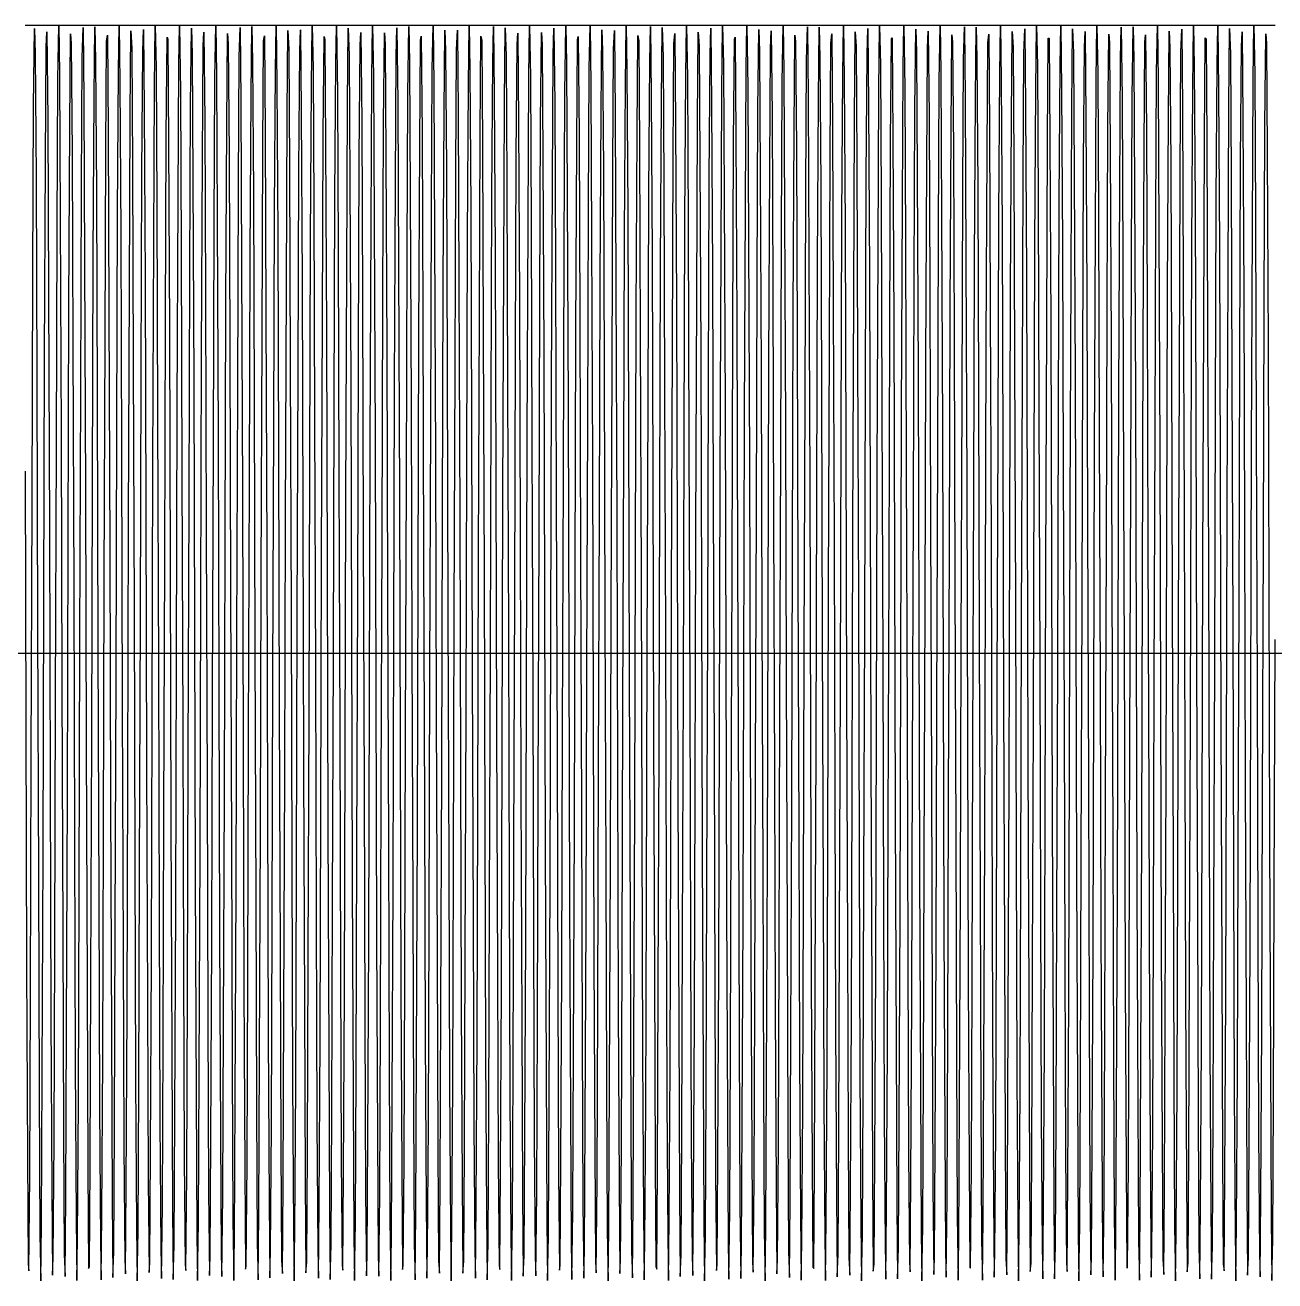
# Model space of a CAD drawing. Header units: metres. Extents: x 5 to 509, y -1 to 159.
# Drawn here: x 228.15 to 244.07, y 121 to 137 of the extents above; entities that cross this region are included whole.
import ezdxf

# ---------------------------------------------------------------- set-up
doc = ezdxf.new("R2010")
doc.units = ezdxf.units.M
doc.linetypes.add('DASHED', pattern=[0.6, 0.35, -0.25])
doc.layers.add('BASE', color=8, linetype='Continuous')
doc.layers.add('WAVE', color=7, linetype='Continuous')

msp = doc.modelspace()

# ---------------------------------------------------------------- linework, layer by layer
at = {"layer": 'BASE'}
msp.add_line((29, 129), (501, 129), dxfattribs=at)
at = {"layer": 'WAVE', "linetype": 'DASHED'}
msp.add_lwpolyline([(228.147, 137), (228.157, 137), (228.167, 137), (228.177, 137), (228.187, 137), (228.197, 137), (228.207, 137), (228.217, 137), (228.227, 137), (228.237, 137), (228.247, 137), (228.257, 137), (228.267, 137), (228.277, 137), (228.287, 137), (228.297, 137), (228.307, 137), (228.317, 137), (228.327, 137), (228.337, 137), (228.347, 137), (228.357, 137), (228.367, 137), (228.377, 137), (228.387, 137), (228.397, 137), (228.407, 137), (228.417, 137), (228.427, 137), (228.437, 137), (228.447, 137), (228.457, 137), (228.467, 137), (228.477, 137), (228.487, 137), (228.497, 137), (228.507, 137), (228.517, 137), (228.527, 137), (228.537, 137), (228.547, 137), (228.557, 137), (228.567, 137), (228.577, 137), (228.587, 137), (228.597, 137), (228.607, 137), (228.617, 137), (228.627, 137), (228.637, 137), (228.647, 137), (228.657, 137), (228.667, 137), (228.677, 137), (228.687, 137), (228.697, 137), (228.707, 137), (228.717, 137), (228.727, 137), (228.737, 137), (228.747, 137), (228.757, 137), (228.767, 137), (228.777, 137), (228.787, 137), (228.797, 137), (228.807, 137), (228.817, 137), (228.827, 137), (228.837, 137), (228.847, 137), (228.857, 137), (228.867, 137), (228.877, 137), (228.887, 137), (228.897, 137), (228.907, 137), (228.917, 137), (228.927, 137), (228.937, 137), (228.947, 137), (228.957, 137), (228.967, 137), (228.977, 137), (228.987, 137), (228.997, 137), (229.007, 137), (229.017, 137), (229.027, 137), (229.037, 137), (229.047, 137), (229.057, 137), (229.067, 137), (229.077, 137), (229.087, 137), (229.097, 137), (229.107, 137), (229.117, 137), (229.127, 137), (229.137, 137), (229.147, 137), (229.157, 137), (229.167, 137), (229.177, 137), (229.187, 137), (229.197, 137), (229.207, 137), (229.217, 137), (229.227, 137), (229.237, 137), (229.247, 137), (229.257, 137), (229.267, 137), (229.277, 137), (229.287, 137), (229.297, 137), (229.307, 137), (229.317, 137), (229.327, 137), (229.337, 137), (229.347, 137), (229.357, 137), (229.367, 137), (229.377, 137), (229.387, 137), (229.397, 137), (229.407, 137), (229.417, 137), (229.427, 137), (229.437, 137), (229.447, 137), (229.457, 137), (229.467, 137), (229.477, 137), (229.487, 137), (229.497, 137), (229.507, 137), (229.517, 137), (229.527, 137), (229.537, 137), (229.547, 137), (229.557, 137), (229.567, 137), (229.577, 137), (229.587, 137), (229.597, 137), (229.607, 137), (229.617, 137), (229.627, 137), (229.637, 137), (229.647, 137), (229.657, 137), (229.667, 137), (229.677, 137), (229.687, 137), (229.697, 137), (229.707, 137), (229.717, 137), (229.727, 137), (229.737, 137), (229.747, 137), (229.757, 137), (229.767, 137), (229.777, 137), (229.787, 137), (229.797, 137), (229.807, 137), (229.817, 137), (229.827, 137), (229.837, 137), (229.847, 137), (229.857, 137), (229.867, 137), (229.877, 137), (229.887, 137), (229.897, 137), (229.907, 137), (229.917, 137), (229.927, 137), (229.937, 137), (229.947, 137), (229.957, 137), (229.967, 137), (229.977, 137), (229.987, 137), (229.997, 137), (230.007, 137), (230.017, 137), (230.027, 137), (230.037, 137), (230.047, 137), (230.057, 137), (230.067, 137), (230.077, 137), (230.087, 137), (230.097, 137), (230.107, 137), (230.117, 137), (230.127, 137), (230.137, 137), (230.147, 137), (230.157, 137), (230.167, 137), (230.177, 137), (230.187, 137), (230.197, 137), (230.207, 137), (230.217, 137), (230.227, 137), (230.237, 137), (230.247, 137), (230.257, 137), (230.267, 137), (230.277, 137), (230.287, 137), (230.297, 137), (230.307, 137), (230.317, 137), (230.327, 137), (230.337, 137), (230.347, 137), (230.357, 137), (230.367, 137), (230.377, 137), (230.387, 137), (230.397, 137), (230.407, 137), (230.417, 137), (230.427, 137), (230.437, 137), (230.447, 137), (230.457, 137), (230.467, 137), (230.477, 137), (230.487, 137), (230.497, 137), (230.507, 137), (230.517, 137), (230.527, 137), (230.537, 137), (230.547, 137), (230.557, 137), (230.567, 137), (230.577, 137), (230.587, 137), (230.597, 137), (230.607, 137), (230.617, 137), (230.627, 137), (230.637, 137), (230.647, 137), (230.657, 137), (230.667, 137), (230.677, 137), (230.687, 137), (230.697, 137), (230.707, 137), (230.717, 137), (230.727, 137), (230.737, 137), (230.747, 137), (230.757, 137), (230.767, 137), (230.777, 137), (230.787, 137), (230.797, 137), (230.807, 137), (230.817, 137), (230.827, 137), (230.837, 137), (230.847, 137), (230.857, 137), (230.867, 137), (230.877, 137), (230.887, 137), (230.897, 137), (230.907, 137), (230.917, 137), (230.927, 137), (230.937, 137), (230.947, 137), (230.957, 137), (230.967, 137), (230.977, 137), (230.987, 137), (230.997, 137), (231.007, 137), (231.017, 137), (231.027, 137), (231.037, 137), (231.047, 137), (231.057, 137), (231.067, 137), (231.077, 137), (231.087, 137), (231.097, 137), (231.107, 137), (231.117, 137), (231.127, 137), (231.137, 137), (231.147, 137), (231.157, 137), (231.167, 137), (231.177, 137), (231.187, 137), (231.197, 137), (231.207, 137), (231.217, 137), (231.227, 137), (231.237, 137), (231.247, 137), (231.257, 137), (231.267, 137), (231.277, 137), (231.287, 137), (231.297, 137), (231.307, 137), (231.317, 137), (231.327, 137), (231.337, 137), (231.347, 137), (231.357, 137), (231.367, 137), (231.377, 137), (231.387, 137), (231.397, 137), (231.407, 137), (231.417, 137), (231.427, 137), (231.437, 137), (231.447, 137), (231.457, 137), (231.467, 137), (231.477, 137), (231.487, 137), (231.497, 137), (231.507, 137), (231.517, 137), (231.527, 137), (231.537, 137), (231.547, 137), (231.557, 137), (231.567, 137), (231.577, 137), (231.587, 137), (231.597, 137), (231.607, 137), (231.617, 137), (231.627, 137), (231.637, 137), (231.647, 137), (231.657, 137), (231.667, 137), (231.677, 137), (231.687, 137), (231.697, 137), (231.707, 137), (231.717, 137), (231.727, 137), (231.737, 137), (231.747, 137), (231.757, 137), (231.767, 137), (231.777, 137), (231.787, 137), (231.797, 137), (231.807, 137), (231.817, 137), (231.827, 137), (231.837, 137), (231.847, 137), (231.857, 137), (231.867, 137), (231.877, 137), (231.887, 137), (231.897, 137), (231.907, 137), (231.917, 137), (231.927, 137), (231.937, 137), (231.947, 137), (231.957, 137), (231.967, 137), (231.977, 137), (231.987, 137), (231.997, 137), (232.007, 137), (232.017, 137), (232.027, 137), (232.037, 137), (232.047, 137), (232.057, 137), (232.067, 137), (232.077, 137), (232.087, 137), (232.097, 137), (232.107, 137), (232.117, 137), (232.127, 137), (232.137, 137), (232.147, 137), (232.157, 137), (232.167, 137), (232.177, 137), (232.187, 137), (232.197, 137), (232.207, 137), (232.217, 137), (232.227, 137), (232.237, 137), (232.247, 137), (232.257, 137), (232.267, 137), (232.277, 137), (232.287, 137), (232.297, 137), (232.307, 137), (232.317, 137), (232.327, 137), (232.337, 137), (232.347, 137), (232.357, 137), (232.367, 137), (232.377, 137), (232.387, 137), (232.397, 137), (232.407, 137), (232.417, 137), (232.427, 137), (232.437, 137), (232.447, 137), (232.457, 137), (232.467, 137), (232.477, 137), (232.487, 137), (232.497, 137), (232.507, 137), (232.517, 137), (232.527, 137), (232.537, 137), (232.547, 137), (232.557, 137), (232.567, 137), (232.577, 137), (232.587, 137), (232.597, 137), (232.607, 137), (232.617, 137), (232.627, 137), (232.637, 137), (232.647, 137), (232.657, 137), (232.667, 137), (232.677, 137), (232.687, 137), (232.697, 137), (232.707, 137), (232.717, 137), (232.727, 137), (232.737, 137), (232.747, 137), (232.757, 137), (232.767, 137), (232.777, 137), (232.787, 137), (232.797, 137), (232.807, 137), (232.817, 137), (232.827, 137), (232.837, 137), (232.847, 137), (232.857, 137), (232.867, 137), (232.877, 137), (232.887, 137), (232.897, 137), (232.907, 137), (232.917, 137), (232.927, 137), (232.937, 137), (232.947, 137), (232.957, 137), (232.967, 137), (232.977, 137), (232.987, 137), (232.997, 137), (233.007, 137), (233.017, 137), (233.027, 137), (233.037, 137), (233.047, 137), (233.057, 137), (233.067, 137), (233.077, 137), (233.087, 137), (233.097, 137), (233.107, 137), (233.117, 137), (233.127, 137), (233.137, 137), (233.147, 137), (233.157, 137), (233.167, 137), (233.177, 137), (233.187, 137), (233.197, 137), (233.207, 137), (233.217, 137), (233.227, 137), (233.237, 137), (233.247, 137), (233.257, 137), (233.267, 137), (233.277, 137), (233.287, 137), (233.297, 137), (233.307, 137), (233.317, 137), (233.327, 137), (233.337, 137), (233.347, 137), (233.357, 137), (233.367, 137), (233.377, 137), (233.387, 137), (233.397, 137), (233.407, 137), (233.417, 137), (233.427, 137), (233.437, 137), (233.447, 137), (233.457, 137), (233.467, 137), (233.477, 137), (233.487, 137), (233.497, 137), (233.507, 137), (233.517, 137), (233.527, 137), (233.537, 137), (233.547, 137), (233.557, 137), (233.567, 137), (233.577, 137), (233.587, 137), (233.597, 137), (233.607, 137), (233.617, 137), (233.627, 137), (233.637, 137), (233.647, 137), (233.657, 137), (233.667, 137), (233.677, 137), (233.687, 137), (233.697, 137), (233.707, 137), (233.717, 137), (233.727, 137), (233.737, 137), (233.747, 137), (233.757, 137), (233.767, 137), (233.777, 137), (233.787, 137), (233.797, 137), (233.807, 137), (233.817, 137), (233.827, 137), (233.837, 137), (233.847, 137), (233.857, 137), (233.867, 137), (233.877, 137), (233.887, 137), (233.897, 137), (233.907, 137), (233.917, 137), (233.927, 137), (233.937, 137), (233.947, 137), (233.957, 137), (233.967, 137), (233.977, 137), (233.987, 137), (233.997, 137), (234.007, 137), (234.017, 137), (234.027, 137), (234.037, 137), (234.047, 137), (234.057, 137), (234.067, 137), (234.077, 137), (234.087, 137), (234.097, 137), (234.107, 137), (234.117, 137), (234.127, 137), (234.137, 137), (234.147, 137), (234.157, 137), (234.167, 137), (234.177, 137), (234.187, 137), (234.197, 137), (234.207, 137), (234.217, 137), (234.227, 137), (234.237, 137), (234.247, 137), (234.257, 137), (234.267, 137), (234.277, 137), (234.287, 137), (234.297, 137), (234.307, 137), (234.317, 137), (234.327, 137), (234.337, 137), (234.347, 137), (234.357, 137), (234.367, 137), (234.377, 137), (234.387, 137), (234.397, 137), (234.407, 137), (234.417, 137), (234.427, 137), (234.437, 137), (234.447, 137), (234.457, 137), (234.467, 137), (234.477, 137), (234.487, 137), (234.497, 137), (234.507, 137), (234.517, 137), (234.527, 137), (234.537, 137), (234.547, 137), (234.557, 137), (234.567, 137), (234.577, 137), (234.587, 137), (234.597, 137), (234.607, 137), (234.617, 137), (234.627, 137), (234.637, 137), (234.647, 137), (234.657, 137), (234.667, 137), (234.677, 137), (234.687, 137), (234.697, 137), (234.707, 137), (234.717, 137), (234.727, 137), (234.737, 137), (234.747, 137), (234.757, 137), (234.767, 137), (234.777, 137), (234.787, 137), (234.797, 137), (234.807, 137), (234.817, 137), (234.827, 137), (234.837, 137), (234.847, 137), (234.857, 137), (234.867, 137), (234.877, 137), (234.887, 137), (234.897, 137), (234.907, 137), (234.917, 137), (234.927, 137), (234.937, 137), (234.947, 137), (234.957, 137), (234.967, 137), (234.977, 137), (234.987, 137), (234.997, 137), (235.007, 137), (235.017, 137), (235.027, 137), (235.037, 137), (235.047, 137), (235.057, 137), (235.067, 137), (235.077, 137), (235.087, 137), (235.097, 137), (235.107, 137), (235.117, 137), (235.127, 137), (235.137, 137), (235.147, 137), (235.157, 137), (235.167, 137), (235.177, 137), (235.187, 137), (235.197, 137), (235.207, 137), (235.217, 137), (235.227, 137), (235.237, 137), (235.247, 137), (235.257, 137), (235.267, 137), (235.277, 137), (235.287, 137), (235.297, 137), (235.307, 137), (235.317, 137), (235.327, 137), (235.337, 137), (235.347, 137), (235.357, 137), (235.367, 137), (235.377, 137), (235.387, 137), (235.397, 137), (235.407, 137), (235.417, 137), (235.427, 137), (235.437, 137), (235.447, 137), (235.457, 137), (235.467, 137), (235.477, 137), (235.487, 137), (235.497, 137), (235.507, 137), (235.517, 137), (235.527, 137), (235.537, 137), (235.547, 137), (235.557, 137), (235.567, 137), (235.577, 137), (235.587, 137), (235.597, 137), (235.607, 137), (235.617, 137), (235.627, 137), (235.637, 137), (235.647, 137), (235.657, 137), (235.667, 137), (235.677, 137), (235.687, 137), (235.697, 137), (235.707, 137), (235.717, 137), (235.727, 137), (235.737, 137), (235.747, 137), (235.757, 137), (235.767, 137), (235.777, 137), (235.787, 137), (235.797, 137), (235.807, 137), (235.817, 137), (235.827, 137), (235.837, 137), (235.847, 137), (235.857, 137), (235.867, 137), (235.877, 137), (235.887, 137), (235.897, 137), (235.907, 137), (235.917, 137), (235.927, 137), (235.937, 137), (235.947, 137), (235.957, 137), (235.967, 137), (235.977, 137), (235.987, 137), (235.997, 137), (236.007, 137), (236.017, 137), (236.027, 137), (236.037, 137), (236.047, 137), (236.057, 137), (236.067, 137), (236.077, 137), (236.087, 137), (236.097, 137), (236.107, 137), (236.117, 137), (236.127, 137), (236.137, 137), (236.147, 137), (236.157, 137), (236.167, 137), (236.177, 137), (236.187, 137), (236.197, 137), (236.207, 137), (236.217, 137), (236.227, 137), (236.237, 137), (236.247, 137), (236.257, 137), (236.267, 137), (236.277, 137), (236.287, 137), (236.297, 137), (236.307, 137), (236.317, 137), (236.327, 137), (236.337, 137), (236.347, 137), (236.357, 137), (236.367, 137), (236.377, 137), (236.387, 137), (236.397, 137), (236.407, 137), (236.417, 137), (236.427, 137), (236.437, 137), (236.447, 137), (236.457, 137), (236.467, 137), (236.477, 137), (236.487, 137), (236.497, 137), (236.507, 137), (236.517, 137), (236.527, 137), (236.537, 137), (236.547, 137), (236.557, 137), (236.567, 137), (236.577, 137), (236.587, 137), (236.597, 137), (236.607, 137), (236.617, 137), (236.627, 137), (236.637, 137), (236.647, 137), (236.657, 137), (236.667, 137), (236.677, 137), (236.687, 137), (236.697, 137), (236.707, 137), (236.717, 137), (236.727, 137), (236.737, 137), (236.747, 137), (236.757, 137), (236.767, 137), (236.777, 137), (236.787, 137), (236.797, 137), (236.807, 137), (236.817, 137), (236.827, 137), (236.837, 137), (236.847, 137), (236.857, 137), (236.867, 137), (236.877, 137), (236.887, 137), (236.897, 137), (236.907, 137), (236.917, 137), (236.927, 137), (236.937, 137), (236.947, 137), (236.957, 137), (236.967, 137), (236.977, 137), (236.987, 137), (236.997, 137), (237.007, 137), (237.017, 137), (237.027, 137), (237.037, 137), (237.047, 137), (237.057, 137), (237.067, 137), (237.077, 137), (237.087, 137), (237.097, 137), (237.107, 137), (237.117, 137), (237.127, 137), (237.137, 137), (237.147, 137), (237.157, 137), (237.167, 137), (237.177, 137), (237.187, 137), (237.197, 137), (237.207, 137), (237.217, 137), (237.227, 137), (237.237, 137), (237.247, 137), (237.257, 137), (237.267, 137), (237.277, 137), (237.287, 137), (237.297, 137), (237.307, 137), (237.317, 137), (237.327, 137), (237.337, 137), (237.347, 137), (237.357, 137), (237.367, 137), (237.377, 137), (237.387, 137), (237.397, 137), (237.407, 137), (237.417, 137), (237.427, 137), (237.437, 137), (237.447, 137), (237.457, 137), (237.467, 137), (237.477, 137), (237.487, 137), (237.497, 137), (237.507, 137), (237.517, 137), (237.527, 137), (237.537, 137), (237.547, 137), (237.557, 137), (237.567, 137), (237.577, 137), (237.587, 137), (237.597, 137), (237.607, 137), (237.617, 137), (237.627, 137), (237.637, 137), (237.647, 137), (237.657, 137), (237.667, 137), (237.677, 137), (237.687, 137), (237.697, 137), (237.707, 137), (237.717, 137), (237.727, 137), (237.737, 137), (237.747, 137), (237.757, 137), (237.767, 137), (237.777, 137), (237.787, 137), (237.797, 137), (237.807, 137), (237.817, 137), (237.827, 137), (237.837, 137), (237.847, 137), (237.857, 137), (237.867, 137), (237.877, 137), (237.887, 137), (237.897, 137), (237.907, 137), (237.917, 137), (237.927, 137), (237.937, 137), (237.947, 137), (237.957, 137), (237.967, 137), (237.977, 137), (237.987, 137), (237.997, 137), (238.007, 137), (238.017, 137), (238.027, 137), (238.037, 137), (238.047, 137), (238.057, 137), (238.067, 137), (238.077, 137), (238.087, 137), (238.097, 137), (238.107, 137), (238.117, 137), (238.127, 137), (238.137, 137), (238.147, 137), (238.157, 137), (238.167, 137), (238.177, 137), (238.187, 137), (238.197, 137), (238.207, 137), (238.217, 137), (238.227, 137), (238.237, 137), (238.247, 137), (238.257, 137), (238.267, 137), (238.277, 137), (238.287, 137), (238.297, 137), (238.307, 137), (238.317, 137), (238.327, 137), (238.337, 137), (238.347, 137), (238.357, 137), (238.367, 137), (238.377, 137), (238.387, 137), (238.397, 137), (238.407, 137), (238.417, 137), (238.427, 137), (238.437, 137), (238.447, 137), (238.457, 137), (238.467, 137), (238.477, 137), (238.487, 137), (238.497, 137), (238.507, 137), (238.517, 137), (238.527, 137), (238.537, 137), (238.547, 137), (238.557, 137), (238.567, 137), (238.577, 137), (238.587, 137), (238.597, 137), (238.607, 137), (238.617, 137), (238.627, 137), (238.637, 137), (238.647, 137), (238.657, 137), (238.667, 137), (238.677, 137), (238.687, 137), (238.697, 137), (238.707, 137), (238.717, 137), (238.727, 137), (238.737, 137), (238.747, 137), (238.757, 137), (238.767, 137), (238.777, 137), (238.787, 137), (238.797, 137), (238.807, 137), (238.817, 137), (238.827, 137), (238.837, 137), (238.847, 137), (238.857, 137), (238.867, 137), (238.877, 137), (238.887, 137), (238.897, 137), (238.907, 137), (238.917, 137), (238.927, 137), (238.937, 137), (238.947, 137), (238.957, 137), (238.967, 137), (238.977, 137), (238.987, 137), (238.997, 137), (239.007, 137), (239.017, 137), (239.027, 137), (239.037, 137), (239.047, 137), (239.057, 137), (239.067, 137), (239.077, 137), (239.087, 137), (239.097, 137), (239.107, 137), (239.117, 137), (239.127, 137), (239.137, 137), (239.147, 137), (239.157, 137), (239.167, 137), (239.177, 137), (239.187, 137), (239.197, 137), (239.207, 137), (239.217, 137), (239.227, 137), (239.237, 137), (239.247, 137), (239.257, 137), (239.267, 137), (239.277, 137), (239.287, 137), (239.297, 137), (239.307, 137), (239.317, 137), (239.327, 137), (239.337, 137), (239.347, 137), (239.357, 137), (239.367, 137), (239.377, 137), (239.387, 137), (239.397, 137), (239.407, 137), (239.417, 137), (239.427, 137), (239.437, 137), (239.447, 137), (239.457, 137), (239.467, 137), (239.477, 137), (239.487, 137), (239.497, 137), (239.507, 137), (239.517, 137), (239.527, 137), (239.537, 137), (239.547, 137), (239.557, 137), (239.567, 137), (239.577, 137), (239.587, 137), (239.597, 137), (239.607, 137), (239.617, 137), (239.627, 137), (239.637, 137), (239.647, 137), (239.657, 137), (239.667, 137), (239.677, 137), (239.687, 137), (239.697, 137), (239.707, 137), (239.717, 137), (239.727, 137), (239.737, 137), (239.747, 137), (239.757, 137), (239.767, 137), (239.777, 137), (239.787, 137), (239.797, 137), (239.807, 137), (239.817, 137), (239.827, 137), (239.837, 137), (239.847, 137), (239.857, 137), (239.867, 137), (239.877, 137), (239.887, 137), (239.897, 137), (239.907, 137), (239.917, 137), (239.927, 137), (239.937, 137), (239.947, 137), (239.957, 137), (239.967, 137), (239.977, 137), (239.987, 137), (239.997, 137), (240.007, 137), (240.017, 137), (240.027, 137), (240.037, 137), (240.047, 137), (240.057, 137), (240.067, 137), (240.077, 137), (240.087, 137), (240.097, 137), (240.107, 137), (240.117, 137), (240.127, 137), (240.137, 137), (240.147, 137), (240.157, 137), (240.167, 137), (240.177, 137), (240.187, 137), (240.197, 137), (240.207, 137), (240.217, 137), (240.227, 137), (240.237, 137), (240.247, 137), (240.257, 137), (240.267, 137), (240.277, 137), (240.287, 137), (240.297, 137), (240.307, 137), (240.317, 137), (240.327, 137), (240.337, 137), (240.347, 137), (240.357, 137), (240.367, 137), (240.377, 137), (240.387, 137), (240.397, 137), (240.407, 137), (240.417, 137), (240.427, 137), (240.437, 137), (240.447, 137), (240.457, 137), (240.467, 137), (240.477, 137), (240.487, 137), (240.497, 137), (240.507, 137), (240.517, 137), (240.527, 137), (240.537, 137), (240.547, 137), (240.557, 137), (240.567, 137), (240.577, 137), (240.587, 137), (240.597, 137), (240.607, 137), (240.617, 137), (240.627, 137), (240.637, 137), (240.647, 137), (240.657, 137), (240.667, 137), (240.677, 137), (240.687, 137), (240.697, 137), (240.707, 137), (240.717, 137), (240.727, 137), (240.737, 137), (240.747, 137), (240.757, 137), (240.767, 137), (240.777, 137), (240.787, 137), (240.797, 137), (240.807, 137), (240.817, 137), (240.827, 137), (240.837, 137), (240.847, 137), (240.857, 137), (240.867, 137), (240.877, 137), (240.887, 137), (240.897, 137), (240.907, 137), (240.917, 137), (240.927, 137), (240.937, 137), (240.947, 137), (240.957, 137), (240.967, 137), (240.977, 137), (240.987, 137), (240.997, 137), (241.007, 137), (241.017, 137), (241.027, 137), (241.037, 137), (241.047, 137), (241.057, 137), (241.067, 137), (241.077, 137), (241.087, 137), (241.097, 137), (241.107, 137), (241.117, 137), (241.127, 137), (241.137, 137), (241.147, 137), (241.157, 137), (241.167, 137), (241.177, 137), (241.187, 137), (241.197, 137), (241.207, 137), (241.217, 137), (241.227, 137), (241.237, 137), (241.247, 137), (241.257, 137), (241.267, 137), (241.277, 137), (241.287, 137), (241.297, 137), (241.307, 137), (241.317, 137), (241.327, 137), (241.337, 137), (241.347, 137), (241.357, 137), (241.367, 137), (241.377, 137), (241.387, 137), (241.397, 137), (241.407, 137), (241.417, 137), (241.427, 137), (241.437, 137), (241.447, 137), (241.457, 137), (241.467, 137), (241.477, 137), (241.487, 137), (241.497, 137), (241.507, 137), (241.517, 137), (241.527, 137), (241.537, 137), (241.547, 137), (241.557, 137), (241.567, 137), (241.577, 137), (241.587, 137), (241.597, 137), (241.607, 137), (241.617, 137), (241.627, 137), (241.637, 137), (241.647, 137), (241.657, 137), (241.667, 137), (241.677, 137), (241.687, 137), (241.697, 137), (241.707, 137), (241.717, 137), (241.727, 137), (241.737, 137), (241.747, 137), (241.757, 137), (241.767, 137), (241.777, 137), (241.787, 137), (241.797, 137), (241.807, 137), (241.817, 137), (241.827, 137), (241.837, 137), (241.847, 137), (241.857, 137), (241.867, 137), (241.877, 137), (241.887, 137), (241.897, 137), (241.907, 137), (241.917, 137), (241.927, 137), (241.937, 137), (241.947, 137), (241.957, 137), (241.967, 137), (241.977, 137), (241.987, 137), (241.997, 137), (242.007, 137), (242.017, 137), (242.027, 137), (242.037, 137), (242.047, 137), (242.057, 137), (242.067, 137), (242.077, 137), (242.087, 137), (242.097, 137), (242.107, 137), (242.117, 137), (242.127, 137), (242.137, 137), (242.147, 137), (242.157, 137), (242.167, 137), (242.177, 137), (242.187, 137), (242.197, 137), (242.207, 137), (242.217, 137), (242.227, 137), (242.237, 137), (242.247, 137), (242.257, 137), (242.267, 137), (242.277, 137), (242.287, 137), (242.297, 137), (242.307, 137), (242.317, 137), (242.327, 137), (242.337, 137), (242.347, 137), (242.357, 137), (242.367, 137), (242.377, 137), (242.387, 137), (242.397, 137), (242.407, 137), (242.417, 137), (242.427, 137), (242.437, 137), (242.447, 137), (242.457, 137), (242.467, 137), (242.477, 137), (242.487, 137), (242.497, 137), (242.507, 137), (242.517, 137), (242.527, 137), (242.537, 137), (242.547, 137), (242.557, 137), (242.567, 137), (242.577, 137), (242.587, 137), (242.597, 137), (242.607, 137), (242.617, 137), (242.627, 137), (242.637, 137), (242.647, 137), (242.657, 137), (242.667, 137), (242.677, 137), (242.687, 137), (242.697, 137), (242.707, 137), (242.717, 137), (242.727, 137), (242.737, 137), (242.747, 137), (242.757, 137), (242.767, 137), (242.777, 137), (242.787, 137), (242.797, 137), (242.807, 137), (242.817, 137), (242.827, 137), (242.837, 137), (242.847, 137), (242.857, 137), (242.867, 137), (242.877, 137), (242.887, 137), (242.897, 137), (242.907, 137), (242.917, 137), (242.927, 137), (242.937, 137), (242.947, 137), (242.957, 137), (242.967, 137), (242.977, 137), (242.987, 137), (242.997, 137), (243.007, 137), (243.017, 137), (243.027, 137), (243.037, 137), (243.047, 137), (243.057, 137), (243.067, 137), (243.077, 137), (243.087, 137), (243.097, 137), (243.107, 137), (243.117, 137), (243.127, 137), (243.137, 137), (243.147, 137), (243.157, 137), (243.167, 137), (243.177, 137), (243.187, 137), (243.197, 137), (243.207, 137), (243.217, 137), (243.227, 137), (243.237, 137), (243.247, 137), (243.257, 137), (243.267, 137), (243.277, 137), (243.287, 137), (243.297, 137), (243.307, 137), (243.317, 137), (243.327, 137), (243.337, 137), (243.347, 137), (243.357, 137), (243.367, 137), (243.377, 137), (243.387, 137), (243.397, 137), (243.407, 137), (243.417, 137), (243.427, 137), (243.437, 137), (243.447, 137), (243.457, 137), (243.467, 137), (243.477, 137), (243.487, 137), (243.497, 137), (243.507, 137), (243.517, 137), (243.527, 137), (243.537, 137), (243.547, 137), (243.557, 137), (243.567, 137), (243.577, 137), (243.587, 137), (243.597, 137), (243.607, 137), (243.617, 137), (243.627, 137), (243.637, 137), (243.647, 137), (243.657, 137), (243.667, 137), (243.677, 137), (243.687, 137), (243.697, 137), (243.707, 137), (243.717, 137), (243.727, 137), (243.737, 137), (243.747, 137), (243.757, 137), (243.767, 137), (243.777, 137), (243.787, 137), (243.797, 137), (243.807, 137), (243.817, 137), (243.827, 137), (243.837, 137), (243.847, 137), (243.857, 137), (243.867, 137), (243.877, 137), (243.887, 137), (243.897, 137), (243.907, 137), (243.917, 137), (243.927, 137), (243.937, 137), (243.947, 137), (243.957, 137), (243.967, 137), (243.977, 137), (243.987, 137), (243.997, 137), (244.007, 137), (244.017, 137), (244.027, 137), (244.037, 137), (244.047, 137), (244.057, 137), (244.067, 137), (244.077, 137)], dxfattribs=at)
at = {"layer": 'WAVE'}
msp.add_lwpolyline([(228.147, 131.315), (228.157, 128.083), (228.167, 125.002), (228.177, 122.579), (228.187, 121.212), (228.197, 121.126), (228.207, 122.335), (228.217, 124.641), (228.227, 127.664), (228.237, 130.907), (228.247, 133.836), (228.257, 135.969), (228.267, 136.956), (228.277, 136.634), (228.287, 135.056), (228.297, 132.482), (228.307, 129.335), (228.317, 126.133), (228.327, 123.403), (228.337, 121.593), (228.347, 121.002), (228.357, 121.726), (228.367, 123.647), (228.377, 126.449), (228.387, 129.67), (228.397, 132.781), (228.407, 135.27), (228.417, 136.728), (228.427, 136.914), (228.437, 135.798), (228.447, 133.564), (228.457, 130.579), (228.467, 127.335), (228.477, 124.364), (228.487, 122.156), (228.497, 121.074), (228.507, 121.295), (228.517, 122.785), (228.527, 125.296), (228.537, 128.417), (228.547, 131.634), (228.557, 134.418), (228.567, 136.31), (228.577, 137), (228.587, 136.373), (228.597, 134.534), (228.607, 131.784), (228.617, 128.577), (228.627, 125.439), (228.637, 122.886), (228.647, 121.34), (228.657, 121.054), (228.667, 122.075), (228.677, 124.235), (228.687, 127.179), (228.697, 130.423), (228.707, 133.432), (228.717, 135.713), (228.727, 136.889), (228.737, 136.767), (228.747, 135.368), (228.757, 132.921), (228.767, 129.829), (228.777, 126.601), (228.787, 123.767), (228.797, 121.794), (228.807, 121.007), (228.817, 121.534), (228.827, 123.29), (228.837, 125.985), (228.847, 129.176), (228.857, 132.338), (228.867, 134.951), (228.877, 136.585), (228.887, 136.971), (228.897, 136.046), (228.907, 133.962), (228.917, 131.061), (228.927, 127.822), (228.937, 124.776), (228.947, 122.425), (228.957, 121.156), (228.967, 121.177), (228.977, 122.485), (228.987, 124.865), (228.997, 127.925), (229.007, 131.162), (229.017, 134.043), (229.027, 136.095), (229.037, 136.979), (229.047, 136.551), (229.057, 134.881), (229.067, 132.243), (229.077, 129.072), (229.087, 125.889), (229.097, 123.217), (229.107, 121.497), (229.117, 121.012), (229.127, 121.84), (229.137, 123.846), (229.147, 126.7), (229.157, 129.933), (229.167, 133.012), (229.177, 135.431), (229.187, 136.792), (229.197, 136.871), (229.207, 135.655), (229.217, 133.345), (229.227, 130.32), (229.237, 127.077), (229.247, 124.151), (229.257, 122.023), (229.267, 121.042), (229.277, 121.371), (229.287, 122.954), (229.297, 125.532), (229.307, 128.681), (229.317, 131.882), (229.327, 134.609), (229.337, 136.413), (229.347, 136.998), (229.357, 136.267), (229.367, 134.34), (229.377, 131.536), (229.387, 128.313), (229.397, 125.204), (229.407, 122.72), (229.417, 121.268), (229.427, 121.088), (229.437, 122.21), (229.447, 124.449), (229.457, 127.437), (229.467, 130.681), (229.477, 133.649), (229.487, 135.853), (229.497, 136.929), (229.507, 136.7), (229.517, 135.205), (229.527, 132.689), (229.537, 129.566), (229.547, 126.35), (229.557, 123.57), (229.567, 121.683), (229.577, 121), (229.587, 121.633), (229.597, 123.478), (229.607, 126.231), (229.617, 129.44), (229.627, 132.576), (229.637, 135.124), (229.647, 136.665), (229.657, 136.944), (229.667, 135.917), (229.677, 133.752), (229.687, 130.805), (229.697, 127.561), (229.707, 124.554), (229.717, 122.278), (229.727, 121.108), (229.737, 121.236), (229.747, 122.642), (229.757, 125.093), (229.767, 128.187), (229.777, 131.415), (229.787, 134.245), (229.797, 136.213), (229.807, 136.994), (229.817, 136.46), (229.827, 134.699), (229.837, 132), (229.847, 128.808), (229.857, 125.647), (229.867, 123.038), (229.877, 121.41), (229.887, 121.03), (229.897, 121.962), (229.907, 124.051), (229.917, 126.954), (229.927, 130.194), (229.937, 133.238), (229.947, 135.584), (229.957, 136.847), (229.967, 136.82), (229.977, 135.505), (229.987, 133.121), (229.997, 130.059), (230.007, 126.822), (230.017, 123.944), (230.027, 121.898), (230.037, 121.019), (230.047, 121.454), (230.057, 123.13), (230.067, 125.772), (230.077, 128.945), (230.087, 132.127), (230.097, 134.794), (230.107, 136.508), (230.117, 136.987), (230.127, 136.153), (230.137, 134.141), (230.147, 131.284), (230.157, 128.051), (230.167, 124.974), (230.177, 122.56), (230.187, 121.205), (230.197, 121.132), (230.207, 122.354), (230.217, 124.669), (230.227, 127.696), (230.237, 130.938), (230.247, 133.862), (230.257, 135.985), (230.267, 136.959), (230.277, 136.624), (230.287, 135.035), (230.297, 132.453), (230.307, 129.303), (230.317, 126.103), (230.327, 123.379), (230.337, 121.581), (230.347, 121.003), (230.357, 121.74), (230.367, 123.672), (230.377, 126.48), (230.387, 129.703), (230.397, 132.81), (230.407, 135.291), (230.417, 136.736), (230.427, 136.909), (230.437, 135.781), (230.447, 133.537), (230.457, 130.547), (230.467, 127.303), (230.477, 124.337), (230.487, 122.139), (230.497, 121.069), (230.507, 121.304), (230.517, 122.805), (230.527, 125.325), (230.537, 128.45), (230.547, 131.665), (230.557, 134.442), (230.567, 136.323), (230.577, 137), (230.587, 136.361), (230.597, 134.51), (230.607, 131.754), (230.617, 128.544), (230.627, 125.409), (230.637, 122.865), (230.647, 121.331), (230.657, 121.057), (230.667, 122.091), (230.677, 124.261), (230.687, 127.211), (230.697, 130.455), (230.707, 133.459), (230.717, 135.73), (230.727, 136.894), (230.737, 136.76), (230.747, 135.348), (230.757, 132.893), (230.767, 129.797), (230.777, 126.57), (230.787, 123.742), (230.797, 121.78), (230.807, 121.005), (230.817, 121.546), (230.827, 123.313), (230.837, 126.015), (230.847, 129.209), (230.857, 132.368), (230.867, 134.973), (230.877, 136.595), (230.887, 136.968), (230.897, 136.031), (230.907, 133.936), (230.917, 131.03), (230.927, 127.789), (230.937, 124.748), (230.947, 122.407), (230.957, 121.149), (230.967, 121.184), (230.977, 122.504), (230.987, 124.893), (230.997, 127.957), (231.007, 131.193), (231.017, 134.069), (231.027, 136.11), (231.037, 136.982), (231.047, 136.54), (231.057, 134.859), (231.067, 132.213), (231.077, 129.039), (231.087, 125.858), (231.097, 123.195), (231.107, 121.486), (231.117, 121.013), (231.127, 121.855), (231.137, 123.871), (231.147, 126.732), (231.157, 129.965), (231.167, 133.04), (231.177, 135.45), (231.187, 136.799), (231.197, 136.865), (231.207, 135.637), (231.217, 133.318), (231.227, 130.288), (231.237, 127.046), (231.247, 124.125), (231.257, 122.007), (231.267, 121.039), (231.277, 121.381), (231.287, 122.976), (231.297, 125.562), (231.307, 128.714), (231.317, 131.912), (231.327, 134.632), (231.337, 136.425), (231.347, 136.997), (231.357, 136.253), (231.367, 134.316), (231.377, 131.505), (231.387, 128.281), (231.397, 125.176), (231.407, 122.699), (231.417, 121.26), (231.427, 121.093), (231.437, 122.228), (231.447, 124.476), (231.457, 127.469), (231.467, 130.713), (231.477, 133.676), (231.487, 135.869), (231.497, 136.933), (231.507, 136.691), (231.517, 135.184), (231.527, 132.66), (231.537, 129.534), (231.547, 126.32), (231.557, 123.546), (231.567, 121.67), (231.577, 121), (231.587, 121.646), (231.597, 123.501), (231.607, 126.262), (231.617, 129.472), (231.627, 132.605), (231.637, 135.145), (231.647, 136.674), (231.657, 136.941), (231.667, 135.901), (231.677, 133.726), (231.687, 130.773), (231.697, 127.529), (231.707, 124.527), (231.717, 122.261), (231.727, 121.103), (231.737, 121.244), (231.747, 122.662), (231.757, 125.122), (231.767, 128.22), (231.777, 131.446), (231.787, 134.27), (231.797, 136.227), (231.807, 136.995), (231.817, 136.448), (231.827, 134.676), (231.837, 131.97), (231.847, 128.775), (231.857, 125.618), (231.867, 123.016), (231.877, 121.4), (231.887, 121.033), (231.897, 121.977), (231.907, 124.077), (231.917, 126.986), (231.927, 130.227), (231.937, 133.266), (231.947, 135.603), (231.957, 136.854), (231.967, 136.813), (231.977, 135.486), (231.987, 133.093), (231.997, 130.026), (232.007, 126.791), (232.017, 123.919), (232.027, 121.883), (232.037, 121.017), (232.047, 121.465), (232.057, 123.153), (232.067, 125.802), (232.077, 128.977), (232.087, 132.157), (232.097, 134.816), (232.107, 136.52), (232.117, 136.986), (232.127, 136.138), (232.137, 134.116), (232.147, 131.253), (232.157, 128.018), (232.167, 124.946), (232.177, 122.54), (232.187, 121.197), (232.197, 121.138), (232.207, 122.372), (232.217, 124.696), (232.227, 127.729), (232.237, 130.97), (232.247, 133.888), (232.257, 136.001), (232.267, 136.963), (232.277, 136.614), (232.287, 135.014), (232.297, 132.423), (232.307, 129.27), (232.317, 126.072), (232.327, 123.356), (232.337, 121.569), (232.347, 121.003), (232.357, 121.754), (232.367, 123.696), (232.377, 126.511), (232.387, 129.735), (232.397, 132.839), (232.407, 135.311), (232.417, 136.744), (232.427, 136.904), (232.437, 135.764), (232.447, 133.51), (232.457, 130.515), (232.467, 127.271), (232.477, 124.311), (232.487, 122.122), (232.497, 121.065), (232.507, 121.313), (232.517, 122.826), (232.527, 125.354), (232.537, 128.483), (232.547, 131.696), (232.557, 134.466), (232.567, 136.336), (232.577, 137), (232.587, 136.348), (232.597, 134.487), (232.607, 131.723), (232.617, 128.511), (232.627, 125.38), (232.637, 122.844), (232.647, 121.321), (232.657, 121.061), (232.667, 122.107), (232.677, 124.287), (232.687, 127.243), (232.697, 130.487), (232.707, 133.486), (232.717, 135.748), (232.727, 136.9), (232.737, 136.752), (232.747, 135.328), (232.757, 132.864), (232.767, 129.764), (232.777, 126.539), (232.787, 123.718), (232.797, 121.766), (232.807, 121.004), (232.817, 121.558), (232.827, 123.336), (232.837, 126.046), (232.847, 129.241), (232.857, 132.397), (232.867, 134.994), (232.877, 136.605), (232.887, 136.965), (232.897, 136.015), (232.907, 133.91), (232.917, 130.998), (232.927, 127.757), (232.937, 124.721), (232.947, 122.388), (232.957, 121.143), (232.967, 121.191), (232.977, 122.523), (232.987, 124.921), (232.997, 127.99), (233.007, 131.225), (233.017, 134.094), (233.027, 136.125), (233.037, 136.984), (233.047, 136.529), (233.057, 134.836), (233.067, 132.183), (233.077, 129.006), (233.087, 125.828), (233.097, 123.172), (233.107, 121.475), (233.117, 121.015), (233.127, 121.869), (233.137, 123.897), (233.147, 126.763), (233.157, 129.998), (233.167, 133.068), (233.177, 135.469), (233.187, 136.806), (233.197, 136.859), (233.207, 135.619), (233.217, 133.29), (233.227, 130.255), (233.237, 127.014), (233.247, 124.1), (233.257, 121.991), (233.267, 121.036), (233.277, 121.391), (233.287, 122.997), (233.297, 125.591), (233.307, 128.746), (233.317, 131.943), (233.327, 134.655), (233.337, 136.437), (233.347, 136.996), (233.357, 136.239), (233.367, 134.292), (233.377, 131.473), (233.387, 128.248), (233.397, 125.147), (233.407, 122.679), (233.417, 121.252), (233.427, 121.098), (233.437, 122.245), (233.447, 124.503), (233.457, 127.501), (233.467, 130.745), (233.477, 133.702), (233.487, 135.886), (233.497, 136.937), (233.507, 136.682), (233.517, 135.164), (233.527, 132.631), (233.537, 129.501), (233.547, 126.289), (233.557, 123.522), (233.567, 121.657), (233.577, 121), (233.587, 121.659), (233.597, 123.525), (233.607, 126.292), (233.617, 129.505), (233.627, 132.634), (233.637, 135.166), (233.647, 136.683), (233.657, 136.937), (233.667, 135.884), (233.677, 133.699), (233.687, 130.742), (233.697, 127.497), (233.707, 124.5), (233.717, 122.243), (233.727, 121.098), (233.737, 121.252), (233.747, 122.682), (233.757, 125.15), (233.767, 128.252), (233.777, 131.477), (233.787, 134.294), (233.797, 136.241), (233.807, 136.996), (233.817, 136.436), (233.827, 134.653), (233.837, 131.939), (233.847, 128.742), (233.857, 125.588), (233.867, 122.995), (233.877, 121.389), (233.887, 121.036), (233.897, 121.993), (233.907, 124.102), (233.917, 127.018), (233.927, 130.259), (233.937, 133.293), (233.947, 135.621), (233.957, 136.86), (233.967, 136.806), (233.977, 135.467), (233.987, 133.065), (233.997, 129.994), (234.007, 126.76), (234.017, 123.894), (234.027, 121.868), (234.037, 121.015), (234.047, 121.476), (234.057, 123.175), (234.067, 125.832), (234.077, 129.01), (234.087, 132.187), (234.097, 134.839), (234.107, 136.531), (234.117, 136.984), (234.127, 136.123), (234.137, 134.091), (234.147, 131.221), (234.157, 127.986), (234.167, 124.918), (234.177, 122.521), (234.187, 121.19), (234.197, 121.144), (234.207, 122.39), (234.217, 124.724), (234.227, 127.761), (234.237, 131.002), (234.247, 133.913), (234.257, 136.017), (234.267, 136.966), (234.277, 136.604), (234.287, 134.992), (234.297, 132.394), (234.307, 129.237), (234.317, 126.042), (234.327, 123.333), (234.337, 121.557), (234.347, 121.004), (234.357, 121.768), (234.367, 123.721), (234.377, 126.542), (234.387, 129.768), (234.397, 132.867), (234.407, 135.331), (234.417, 136.753), (234.427, 136.899), (234.437, 135.746), (234.447, 133.483), (234.457, 130.483), (234.467, 127.239), (234.477, 124.284), (234.487, 122.106), (234.497, 121.061), (234.507, 121.322), (234.517, 122.847), (234.527, 125.384), (234.537, 128.515), (234.547, 131.727), (234.557, 134.489), (234.567, 136.349), (234.577, 137), (234.587, 136.335), (234.597, 134.463), (234.607, 131.692), (234.617, 128.479), (234.627, 125.351), (234.637, 122.824), (234.647, 121.312), (234.657, 121.066), (234.667, 122.124), (234.677, 124.314), (234.687, 127.274), (234.697, 130.519), (234.707, 133.513), (234.717, 135.766), (234.727, 136.905), (234.737, 136.743), (234.747, 135.308), (234.757, 132.835), (234.767, 129.732), (234.777, 126.507), (234.787, 123.693), (234.797, 121.752), (234.807, 121.003), (234.817, 121.57), (234.827, 123.359), (234.837, 126.076), (234.847, 129.274), (234.857, 132.427), (234.867, 135.016), (234.877, 136.616), (234.887, 136.962), (234.897, 135.999), (234.907, 133.885), (234.917, 130.966), (234.927, 127.725), (234.937, 124.693), (234.947, 122.37), (234.957, 121.137), (234.967, 121.198), (234.977, 122.542), (234.987, 124.949), (234.997, 128.022), (235.007, 131.256), (235.017, 134.119), (235.027, 136.14), (235.037, 136.986), (235.047, 136.518), (235.057, 134.814), (235.067, 132.153), (235.077, 128.974), (235.087, 125.798), (235.097, 123.15), (235.107, 121.464), (235.117, 121.018), (235.127, 121.884), (235.137, 123.922), (235.147, 126.795), (235.157, 130.03), (235.167, 133.096), (235.177, 135.489), (235.187, 136.813), (235.197, 136.853), (235.207, 135.601), (235.217, 133.262), (235.227, 130.223), (235.237, 126.982), (235.247, 124.074), (235.257, 121.975), (235.267, 121.033), (235.277, 121.401), (235.287, 123.019), (235.297, 125.621), (235.307, 128.779), (235.317, 131.973), (235.327, 134.678), (235.337, 136.449), (235.347, 136.995), (235.357, 136.225), (235.367, 134.267), (235.377, 131.442), (235.387, 128.216), (235.397, 125.118), (235.407, 122.659), (235.417, 121.243), (235.427, 121.104), (235.437, 122.263), (235.447, 124.53), (235.457, 127.533), (235.467, 130.777), (235.477, 133.729), (235.487, 135.903), (235.497, 136.941), (235.507, 136.673), (235.517, 135.143), (235.527, 132.602), (235.537, 129.468), (235.547, 126.258), (235.557, 123.499), (235.567, 121.644), (235.577, 121), (235.587, 121.672), (235.597, 123.549), (235.607, 126.323), (235.617, 129.537), (235.627, 132.663), (235.637, 135.187), (235.647, 136.692), (235.657, 136.932), (235.667, 135.868), (235.677, 133.673), (235.687, 130.71), (235.697, 127.465), (235.707, 124.473), (235.717, 122.226), (235.727, 121.093), (235.737, 121.261), (235.747, 122.702), (235.757, 125.179), (235.767, 128.285), (235.777, 131.508), (235.787, 134.319), (235.797, 136.255), (235.807, 136.997), (235.817, 136.424), (235.827, 134.629), (235.837, 131.909), (235.847, 128.71), (235.857, 125.558), (235.867, 122.973), (235.877, 121.379), (235.887, 121.039), (235.897, 122.009), (235.907, 124.128), (235.917, 127.049), (235.927, 130.291), (235.937, 133.321), (235.947, 135.639), (235.957, 136.866), (235.967, 136.798), (235.977, 135.448), (235.987, 133.037), (235.997, 129.962), (236.007, 126.728), (236.017, 123.869), (236.027, 121.853), (236.037, 121.013), (236.047, 121.487), (236.057, 123.197), (236.067, 125.862), (236.077, 129.043), (236.087, 132.217), (236.097, 134.861), (236.107, 136.542), (236.117, 136.981), (236.127, 136.108), (236.137, 134.066), (236.147, 131.19), (236.157, 127.954), (236.167, 124.89), (236.177, 122.502), (236.187, 121.183), (236.197, 121.15), (236.207, 122.409), (236.217, 124.751), (236.227, 127.793), (236.237, 131.033), (236.247, 133.939), (236.257, 136.032), (236.267, 136.969), (236.277, 136.594), (236.287, 134.97), (236.297, 132.364), (236.307, 129.205), (236.317, 126.012), (236.327, 123.31), (236.337, 121.545), (236.347, 121.006), (236.357, 121.782), (236.367, 123.745), (236.377, 126.573), (236.387, 129.8), (236.397, 132.896), (236.407, 135.351), (236.417, 136.761), (236.427, 136.894), (236.437, 135.728), (236.447, 133.456), (236.457, 130.451), (236.467, 127.207), (236.477, 124.258), (236.487, 122.089), (236.497, 121.057), (236.507, 121.332), (236.517, 122.868), (236.527, 125.413), (236.537, 128.548), (236.547, 131.757), (236.557, 134.513), (236.567, 136.362), (236.577, 137), (236.587, 136.322), (236.597, 134.439), (236.607, 131.661), (236.617, 128.446), (236.627, 125.322), (236.637, 122.803), (236.647, 121.303), (236.657, 121.07), (236.667, 122.141), (236.677, 124.34), (236.687, 127.306), (236.697, 130.551), (236.707, 133.54), (236.717, 135.783), (236.727, 136.91), (236.737, 136.735), (236.747, 135.288), (236.757, 132.807), (236.767, 129.699), (236.777, 126.476), (236.787, 123.669), (236.797, 121.738), (236.807, 121.002), (236.817, 121.582), (236.827, 123.382), (236.837, 126.106), (236.847, 129.307), (236.857, 132.456), (236.867, 135.038), (236.877, 136.626), (236.887, 136.959), (236.897, 135.983), (236.907, 133.859), (236.917, 130.935), (236.927, 127.693), (236.937, 124.666), (236.947, 122.352), (236.957, 121.131), (236.967, 121.205), (236.977, 122.562), (236.987, 124.977), (236.997, 128.055), (237.007, 131.287), (237.017, 134.144), (237.027, 136.154), (237.037, 136.988), (237.047, 136.507), (237.057, 134.791), (237.067, 132.123), (237.077, 128.941), (237.087, 125.769), (237.097, 123.128), (237.107, 121.453), (237.117, 121.02), (237.127, 121.899), (237.137, 123.947), (237.147, 126.826), (237.157, 130.063), (237.167, 133.124), (237.177, 135.508), (237.187, 136.82), (237.197, 136.847), (237.207, 135.582), (237.217, 133.235), (237.227, 130.191), (237.237, 126.951), (237.247, 124.048), (237.257, 121.96), (237.267, 121.03), (237.277, 121.411), (237.287, 123.041), (237.297, 125.651), (237.307, 128.812), (237.317, 132.003), (237.327, 134.701), (237.337, 136.461), (237.347, 136.994), (237.357, 136.211), (237.367, 134.242), (237.377, 131.411), (237.387, 128.183), (237.397, 125.09), (237.407, 122.639), (237.417, 121.236), (237.427, 121.109), (237.437, 122.28), (237.447, 124.557), (237.457, 127.565), (237.467, 130.809), (237.477, 133.755), (237.487, 135.919), (237.497, 136.945), (237.507, 136.664), (237.517, 135.122), (237.527, 132.573), (237.537, 129.436), (237.547, 126.227), (237.557, 123.475), (237.567, 121.632), (237.577, 121), (237.587, 121.685), (237.597, 123.573), (237.607, 126.354), (237.617, 129.57), (237.627, 132.692), (237.637, 135.207), (237.647, 136.701), (237.657, 136.928), (237.667, 135.851), (237.677, 133.646), (237.687, 130.678), (237.697, 127.433), (237.707, 124.446), (237.717, 122.208), (237.727, 121.088), (237.737, 121.269), (237.747, 122.722), (237.757, 125.208), (237.767, 128.317), (237.777, 131.539), (237.787, 134.343), (237.797, 136.268), (237.807, 136.998), (237.817, 136.412), (237.827, 134.606), (237.837, 131.878), (237.847, 128.677), (237.857, 125.529), (237.867, 122.952), (237.877, 121.37), (237.887, 121.043), (237.897, 122.025), (237.907, 124.154), (237.917, 127.081), (237.927, 130.323), (237.937, 133.348), (237.947, 135.658), (237.957, 136.872), (237.967, 136.791), (237.977, 135.429), (237.987, 133.009), (237.997, 129.929), (238.007, 126.697), (238.017, 123.843), (238.027, 121.838), (238.037, 121.011), (238.047, 121.499), (238.057, 123.22), (238.067, 125.892), (238.077, 129.075), (238.087, 132.246), (238.097, 134.883), (238.107, 136.552), (238.117, 136.979), (238.127, 136.093), (238.137, 134.04), (238.147, 131.158), (238.157, 127.921), (238.167, 124.862), (238.177, 122.483), (238.187, 121.176), (238.197, 121.157), (238.207, 122.427), (238.217, 124.779), (238.227, 127.825), (238.237, 131.065), (238.247, 133.965), (238.257, 136.048), (238.267, 136.972), (238.277, 136.584), (238.287, 134.948), (238.297, 132.335), (238.307, 129.172), (238.317, 125.981), (238.327, 123.287), (238.337, 121.533), (238.347, 121.007), (238.357, 121.796), (238.367, 123.77), (238.377, 126.604), (238.387, 129.833), (238.397, 132.924), (238.407, 135.37), (238.417, 136.768), (238.427, 136.888), (238.437, 135.711), (238.447, 133.429), (238.457, 130.419), (238.467, 127.175), (238.477, 124.232), (238.487, 122.073), (238.497, 121.053), (238.507, 121.341), (238.517, 122.889), (238.527, 125.442), (238.537, 128.58), (238.547, 131.788), (238.557, 134.537), (238.567, 136.375), (238.577, 137), (238.587, 136.308), (238.597, 134.415), (238.607, 131.631), (238.617, 128.414), (238.627, 125.293), (238.637, 122.782), (238.647, 121.294), (238.657, 121.074), (238.667, 122.158), (238.677, 124.367), (238.687, 127.338), (238.697, 130.583), (238.707, 133.567), (238.717, 135.8), (238.727, 136.915), (238.737, 136.727), (238.747, 135.268), (238.757, 132.778), (238.767, 129.667), (238.777, 126.445), (238.787, 123.645), (238.797, 121.725), (238.807, 121.002), (238.817, 121.594), (238.827, 123.405), (238.837, 126.137), (238.847, 129.339), (238.857, 132.486), (238.867, 135.059), (238.877, 136.635), (238.887, 136.956), (238.897, 135.967), (238.907, 133.833), (238.917, 130.903), (238.927, 127.66), (238.937, 124.638), (238.947, 122.333), (238.957, 121.125), (238.967, 121.213), (238.977, 122.581), (238.987, 125.006), (238.997, 128.087), (239.007, 131.319), (239.017, 134.169), (239.027, 136.169), (239.037, 136.989), (239.047, 136.496), (239.057, 134.769), (239.067, 132.093), (239.077, 128.908), (239.087, 125.739), (239.097, 123.106), (239.107, 121.442), (239.117, 121.022), (239.127, 121.914), (239.137, 123.972), (239.147, 126.857), (239.157, 130.095), (239.167, 133.152), (239.177, 135.527), (239.187, 136.827), (239.197, 136.84), (239.207, 135.563), (239.217, 133.207), (239.227, 130.158), (239.237, 126.919), (239.247, 124.022), (239.257, 121.944), (239.267, 121.027), (239.277, 121.421), (239.287, 123.062), (239.297, 125.68), (239.307, 128.844), (239.317, 132.034), (239.327, 134.724), (239.337, 136.473), (239.347, 136.992), (239.357, 136.197), (239.367, 134.218), (239.377, 131.38), (239.387, 128.151), (239.397, 125.061), (239.407, 122.62), (239.417, 121.228), (239.427, 121.114), (239.437, 122.298), (239.447, 124.585), (239.457, 127.597), (239.467, 130.841), (239.477, 133.781), (239.487, 135.936), (239.497, 136.949), (239.507, 136.654), (239.517, 135.101), (239.527, 132.543), (239.537, 129.403), (239.547, 126.197), (239.557, 123.451), (239.567, 121.619), (239.577, 121.001), (239.587, 121.698), (239.597, 123.597), (239.607, 126.385), (239.617, 129.603), (239.627, 132.721), (239.637, 135.228), (239.647, 136.71), (239.657, 136.924), (239.667, 135.834), (239.677, 133.62), (239.687, 130.646), (239.697, 127.401), (239.707, 124.419), (239.717, 122.191), (239.727, 121.083), (239.737, 121.277), (239.747, 122.742), (239.757, 125.236), (239.767, 128.35), (239.777, 131.57), (239.787, 134.368), (239.797, 136.282), (239.807, 136.999), (239.817, 136.399), (239.827, 134.583), (239.837, 131.848), (239.847, 128.644), (239.857, 125.5), (239.867, 122.93), (239.877, 121.36), (239.887, 121.046), (239.897, 122.041), (239.907, 124.18), (239.917, 127.113), (239.927, 130.356), (239.937, 133.376), (239.947, 135.676), (239.957, 136.877), (239.967, 136.783), (239.977, 135.409), (239.987, 132.98), (239.997, 129.897), (240.007, 126.666), (240.017, 123.819), (240.027, 121.824), (240.037, 121.01), (240.047, 121.51), (240.057, 123.243), (240.067, 125.922), (240.077, 129.108), (240.087, 132.276), (240.097, 134.905), (240.107, 136.563), (240.117, 136.977), (240.127, 136.078), (240.137, 134.015), (240.147, 131.127), (240.157, 127.889), (240.167, 124.834), (240.177, 122.464), (240.187, 121.169), (240.197, 121.163), (240.207, 122.446), (240.217, 124.807), (240.227, 127.858), (240.237, 131.097), (240.247, 133.99), (240.257, 136.063), (240.267, 136.974), (240.277, 136.573), (240.287, 134.927), (240.297, 132.305), (240.307, 129.139), (240.317, 125.951), (240.327, 123.264), (240.337, 121.521), (240.347, 121.008), (240.357, 121.81), (240.367, 123.795), (240.377, 126.636), (240.387, 129.865), (240.397, 132.953), (240.407, 135.39), (240.417, 136.776), (240.427, 136.883), (240.437, 135.693), (240.447, 133.402), (240.457, 130.387), (240.467, 127.143), (240.477, 124.205), (240.487, 122.056), (240.497, 121.049), (240.507, 121.351), (240.517, 122.91), (240.527, 125.471), (240.537, 128.613), (240.547, 131.819), (240.557, 134.56), (240.567, 136.387), (240.577, 136.999), (240.587, 136.295), (240.597, 134.391), (240.607, 131.6), (240.617, 128.381), (240.627, 125.264), (240.637, 122.762), (240.647, 121.286), (240.657, 121.079), (240.667, 122.175), (240.677, 124.394), (240.687, 127.37), (240.697, 130.615), (240.707, 133.594), (240.717, 135.817), (240.727, 136.919), (240.737, 136.718), (240.747, 135.248), (240.757, 132.749), (240.767, 129.634), (240.777, 126.414), (240.787, 123.62), (240.797, 121.711), (240.807, 121.001), (240.817, 121.607), (240.827, 123.429), (240.837, 126.167), (240.847, 129.372), (240.857, 132.515), (240.867, 135.08), (240.877, 136.645), (240.887, 136.952), (240.897, 135.951), (240.907, 133.807), (240.917, 130.871), (240.927, 127.628), (240.937, 124.611), (240.947, 122.315), (240.957, 121.12), (240.967, 121.22), (240.977, 122.601), (240.987, 125.034), (240.997, 128.12), (241.007, 131.35), (241.017, 134.194), (241.027, 136.183), (241.037, 136.991), (241.047, 136.484), (241.057, 134.746), (241.067, 132.063), (241.077, 128.876), (241.087, 125.709), (241.097, 123.084), (241.107, 121.432), (241.117, 121.025), (241.127, 121.93), (241.137, 123.998), (241.147, 126.889), (241.157, 130.127), (241.167, 133.18), (241.177, 135.545), (241.187, 136.834), (241.197, 136.834), (241.207, 135.545), (241.217, 133.179), (241.227, 130.126), (241.237, 126.888), (241.247, 123.997), (241.257, 121.929), (241.267, 121.025), (241.277, 121.432), (241.287, 123.084), (241.297, 125.71), (241.307, 128.877), (241.317, 132.064), (241.327, 134.747), (241.337, 136.485), (241.347, 136.991), (241.357, 136.183), (241.367, 134.193), (241.377, 131.349), (241.387, 128.118), (241.397, 125.033), (241.407, 122.6), (241.417, 121.22), (241.427, 121.12), (241.437, 122.316), (241.447, 124.612), (241.457, 127.629), (241.467, 130.873), (241.477, 133.808), (241.487, 135.952), (241.497, 136.952), (241.507, 136.645), (241.517, 135.079), (241.527, 132.514), (241.537, 129.371), (241.547, 126.166), (241.557, 123.428), (241.567, 121.606), (241.577, 121.001), (241.587, 121.712), (241.597, 123.621), (241.607, 126.416), (241.617, 129.635), (241.627, 132.75), (241.637, 135.248), (241.647, 136.719), (241.657, 136.919), (241.667, 135.817), (241.677, 133.593), (241.687, 130.614), (241.697, 127.369), (241.707, 124.393), (241.717, 122.174), (241.727, 121.078), (241.737, 121.286), (241.747, 122.763), (241.757, 125.265), (241.767, 128.382), (241.777, 131.601), (241.787, 134.392), (241.797, 136.296), (241.807, 136.999), (241.817, 136.387), (241.827, 134.559), (241.837, 131.817), (241.847, 128.612), (241.857, 125.47), (241.867, 122.909), (241.877, 121.35), (241.887, 121.05), (241.897, 122.057), (241.907, 124.206), (241.917, 127.145), (241.927, 130.388), (241.937, 133.403), (241.947, 135.694), (241.957, 136.883), (241.967, 136.776), (241.977, 135.389), (241.987, 132.952), (241.997, 129.864), (242.007, 126.634), (242.017, 123.794), (242.027, 121.81), (242.037, 121.008), (242.047, 121.522), (242.057, 123.265), (242.067, 125.952), (242.077, 129.141), (242.087, 132.306), (242.097, 134.927), (242.107, 136.574), (242.117, 136.974), (242.127, 136.063), (242.137, 133.989), (242.147, 131.095), (242.157, 127.857), (242.167, 124.806), (242.177, 122.445), (242.187, 121.163), (242.197, 121.17), (242.207, 122.465), (242.217, 124.835), (242.227, 127.89), (242.237, 131.128), (242.247, 134.016), (242.257, 136.079), (242.267, 136.977), (242.277, 136.563), (242.287, 134.905), (242.297, 132.275), (242.307, 129.107), (242.317, 125.921), (242.327, 123.242), (242.337, 121.51), (242.347, 121.01), (242.357, 121.824), (242.367, 123.82), (242.377, 126.667), (242.387, 129.898), (242.397, 132.981), (242.407, 135.41), (242.417, 136.784), (242.427, 136.877), (242.437, 135.675), (242.447, 133.375), (242.457, 130.354), (242.467, 127.112), (242.477, 124.179), (242.487, 122.04), (242.497, 121.046), (242.507, 121.36), (242.517, 122.931), (242.527, 125.501), (242.537, 128.646), (242.547, 131.849), (242.557, 134.584), (242.567, 136.4), (242.577, 136.999), (242.587, 136.282), (242.597, 134.367), (242.607, 131.569), (242.617, 128.348), (242.627, 125.235), (242.637, 122.741), (242.647, 121.277), (242.657, 121.083), (242.667, 122.192), (242.677, 124.42), (242.687, 127.402), (242.697, 130.647), (242.707, 133.621), (242.717, 135.834), (242.727, 136.924), (242.737, 136.71), (242.747, 135.227), (242.757, 132.72), (242.767, 129.601), (242.777, 126.384), (242.787, 123.596), (242.797, 121.698), (242.807, 121.001), (242.817, 121.619), (242.827, 123.452), (242.837, 126.198), (242.847, 129.404), (242.857, 132.544), (242.867, 135.101), (242.877, 136.655), (242.887, 136.949), (242.897, 135.935), (242.907, 133.78), (242.917, 130.84), (242.927, 127.596), (242.937, 124.583), (242.947, 122.297), (242.957, 121.114), (242.967, 121.228), (242.977, 122.62), (242.987, 125.062), (242.997, 128.152), (243.007, 131.381), (243.017, 134.219), (243.027, 136.198), (243.037, 136.993), (243.047, 136.473), (243.057, 134.723), (243.067, 132.033), (243.077, 128.843), (243.087, 125.679), (243.097, 123.062), (243.107, 121.421), (243.117, 121.027), (243.127, 121.945), (243.137, 124.023), (243.147, 126.92), (243.157, 130.16), (243.167, 133.208), (243.177, 135.564), (243.187, 136.84), (243.197, 136.827), (243.207, 135.526), (243.217, 133.151), (243.227, 130.094), (243.237, 126.856), (243.247, 123.971), (243.257, 121.914), (243.267, 121.022), (243.277, 121.443), (243.287, 123.106), (243.297, 125.74), (243.307, 128.91), (243.317, 132.094), (243.327, 134.77), (243.337, 136.496), (243.347, 136.989), (243.357, 136.168), (243.367, 134.168), (243.377, 131.318), (243.387, 128.086), (243.397, 125.005), (243.407, 122.58), (243.417, 121.212), (243.427, 121.126), (243.437, 122.334), (243.447, 124.639), (243.457, 127.662), (243.467, 130.904), (243.477, 133.834), (243.487, 135.968), (243.497, 136.956), (243.507, 136.635), (243.517, 135.058), (243.527, 132.485), (243.537, 129.338), (243.547, 126.136), (243.557, 123.405), (243.567, 121.594), (243.577, 121.002), (243.587, 121.725), (243.597, 123.645), (243.607, 126.447), (243.617, 129.668), (243.627, 132.779), (243.637, 135.269), (243.647, 136.727), (243.657, 136.914), (243.667, 135.8), (243.677, 133.566), (243.687, 130.582), (243.697, 127.337), (243.707, 124.366), (243.717, 122.157), (243.727, 121.074), (243.737, 121.295), (243.747, 122.783), (243.757, 125.294), (243.767, 128.415), (243.777, 131.632), (243.787, 134.416), (243.797, 136.309), (243.807, 137), (243.817, 136.374), (243.827, 134.536), (243.837, 131.787), (243.847, 128.579), (243.857, 125.441), (243.867, 122.888), (243.877, 121.341), (243.887, 121.053), (243.897, 122.073), (243.907, 124.233), (243.917, 127.176), (243.927, 130.42), (243.937, 133.43), (243.947, 135.711), (243.957, 136.889), (243.967, 136.768), (243.977, 135.37), (243.987, 132.923), (243.997, 129.832), (244.007, 126.603), (244.017, 123.769), (244.027, 121.795), (244.037, 121.007), (244.047, 121.533), (244.057, 123.288), (244.067, 125.983), (244.077, 129.173)], dxfattribs=at)

doc.saveas('drawing.dxf')
